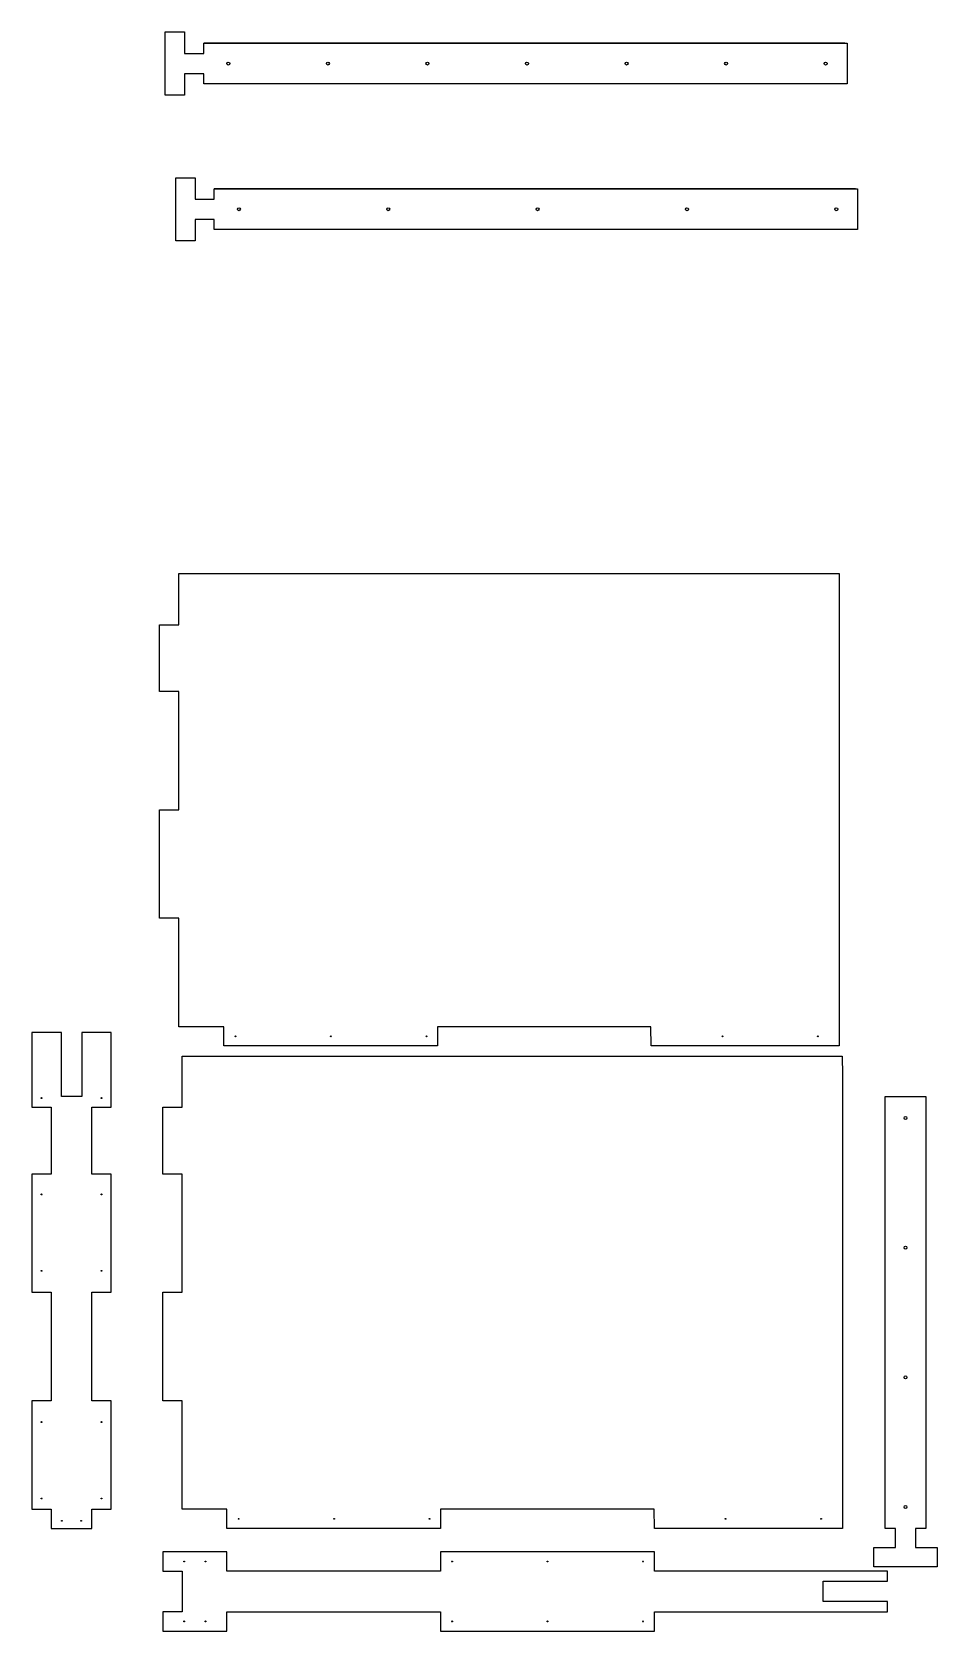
# Model space of a CAD drawing. Header units: millimetres. Extents: x 1410 to 1833, y 1551 to 2300.
import ezdxf

# ---------------------------------------------------------------- set-up
doc = ezdxf.new("R2010")
doc.units = ezdxf.units.MM

msp = doc.modelspace()

# ---------------------------------------------------------------- linework, layer by layer
for p, q in [((1789.99, 2294.29), (1489.99, 2294.29)), ((1794.96, 2226.13), (1494.96, 2226.13)), ((1478.35, 1935.7), (1478.35, 1935.7)), ((1479.85, 1709.98), (1479.85, 1709.98)), ((1500.85, 1560.48), (1500.85, 1560.48))]:
    msp.add_line(p, q)
for points in [[(1489.99, 2289.54), (1489.99, 2294.29), (1790.99, 2294.29), (1790.99, 2275.29), (1701.99, 2275.29), (1489.99, 2275.29), (1489.99, 2280.04), (1480.99, 2280.04), (1480.99, 2270.04), (1471.99, 2270.04), (1471.99, 2299.54), (1480.99, 2299.54), (1480.99, 2289.54)], [(1494.96, 2221.38), (1494.96, 2226.13), (1795.96, 2226.13), (1795.96, 2207.13), (1706.96, 2207.13), (1494.96, 2207.13), (1494.96, 2211.88), (1485.96, 2211.88), (1485.96, 2201.88), (1476.96, 2201.88), (1476.96, 2231.38), (1485.96, 2231.38), (1485.96, 2221.38)], [(1699.35, 1825.2), (1699.26, 1834.2), (1599.35, 1834.2), (1599.35, 1825.2), (1499.35, 1825.2), (1499.35, 1834.2), (1478.35, 1834.2), (1478.35, 1884.95), (1469.35, 1884.95), (1469.35, 1935.7), (1478.35, 1935.7), (1478.35, 1990.95), (1469.35, 1990.95), (1469.35, 2022.2), (1478.35, 2022.2), (1478.35, 2046.2), (1787.24, 2046.2), (1787.35, 2037.2), (1787.35, 1825.2)], [(1409.64, 1796.48), (1418.64, 1796.48), (1418.64, 1765.23), (1409.64, 1765.23), (1409.64, 1709.98), (1418.64, 1709.98), (1418.64, 1659.23), (1409.64, 1659.23), (1409.64, 1608.48), (1418.64, 1608.48), (1418.64, 1599.48), (1437.64, 1599.48), (1437.64, 1608.48), (1446.64, 1608.48), (1446.64, 1659.23), (1437.64, 1659.23), (1437.64, 1709.98), (1446.64, 1709.98), (1446.64, 1765.23), (1437.64, 1765.23), (1437.64, 1796.48), (1446.64, 1796.48), (1446.64, 1831.48), (1432.89, 1831.48), (1432.89, 1801.48), (1423.39, 1801.48), (1423.39, 1831.48), (1409.64, 1831.48)], [(1700.85, 1599.48), (1700.76, 1608.48), (1600.85, 1608.48), (1600.85, 1599.48), (1500.85, 1599.48), (1500.85, 1608.48), (1479.85, 1608.48), (1479.85, 1659.23), (1470.85, 1659.23), (1470.85, 1709.98), (1479.85, 1709.98), (1479.85, 1765.23), (1470.85, 1765.23), (1470.85, 1796.48), (1479.85, 1796.48), (1479.85, 1820.48), (1788.74, 1820.48), (1788.85, 1811.48), (1788.85, 1599.48)], [(1808.85, 1801.48), (1827.85, 1801.48), (1827.85, 1599.48), (1823.1, 1599.48), (1823.1, 1590.48), (1833.1, 1590.48), (1833.1, 1581.48), (1803.6, 1581.48), (1803.6, 1590.48), (1813.6, 1590.48), (1813.6, 1599.48), (1808.85, 1599.48)], [(1600.85, 1551.48), (1700.85, 1551.48), (1700.85, 1560.48), (1809.85, 1560.48), (1809.85, 1565.23), (1779.85, 1565.23), (1779.85, 1574.73), (1809.85, 1574.73), (1809.85, 1579.48), (1700.85, 1579.48), (1700.85, 1588.48), (1600.85, 1588.48), (1600.85, 1579.48), (1500.85, 1579.48), (1500.85, 1588.48), (1470.85, 1588.48), (1470.85, 1579.48), (1479.85, 1579.48), (1479.85, 1560.48), (1470.85, 1560.48), (1470.85, 1551.48), (1500.85, 1551.48), (1500.85, 1560.48), (1600.85, 1560.48)]]:
    msp.add_lwpolyline(points, close=True)
for centre, radius in [((1501.49, 2284.79), 0.7), ((1548.08, 2284.79), 0.7), ((1594.66, 2284.79), 0.7), ((1641.24, 2284.79), 0.7), ((1687.83, 2284.79), 0.7), ((1734.41, 2284.79), 0.7), ((1780.99, 2284.79), 0.7), ((1506.46, 2216.63), 0.7), ((1576.34, 2216.63), 0.7), ((1646.21, 2216.63), 0.7), ((1716.09, 2216.63), 0.7), ((1785.96, 2216.63), 0.7), ((1504.85, 1829.7), 0.2), ((1549.51, 1829.7), 0.2), ((1594.18, 1829.7), 0.2), ((1732.68, 1829.7), 0.2), ((1777.35, 1829.7), 0.2), ((1414.14, 1800.81), 0.2), ((1442.14, 1800.81), 0.2), ((1818.35, 1791.48), 0.7), ((1414.14, 1755.73), 0.2), ((1442.14, 1755.73), 0.2), ((1818.35, 1730.81), 0.7), ((1414.14, 1719.98), 0.2), ((1442.14, 1719.98), 0.2), ((1818.35, 1670.15), 0.7), ((1414.14, 1649.23), 0.2), ((1442.14, 1649.23), 0.2), ((1414.14, 1613.48), 0.2), ((1442.14, 1613.48), 0.2), ((1818.35, 1609.48), 0.7), ((1423.64, 1603.05), 0.2), ((1432.64, 1603.05), 0.2), ((1506.35, 1603.98), 0.2), ((1551.01, 1603.98), 0.2), ((1595.68, 1603.98), 0.2), ((1734.18, 1603.98), 0.2), ((1778.85, 1603.98), 0.2), ((1480.85, 1583.98), 0.2), ((1490.85, 1583.98), 0.2), ((1606.18, 1583.98), 0.2), ((1650.85, 1583.98), 0.2), ((1695.52, 1583.98), 0.2), ((1480.85, 1555.98), 0.2), ((1490.85, 1555.98), 0.2), ((1606.18, 1555.98), 0.2), ((1650.85, 1555.98), 0.2), ((1695.52, 1555.98), 0.2)]:
    msp.add_circle(centre, radius)

doc.saveas('drawing.dxf')
